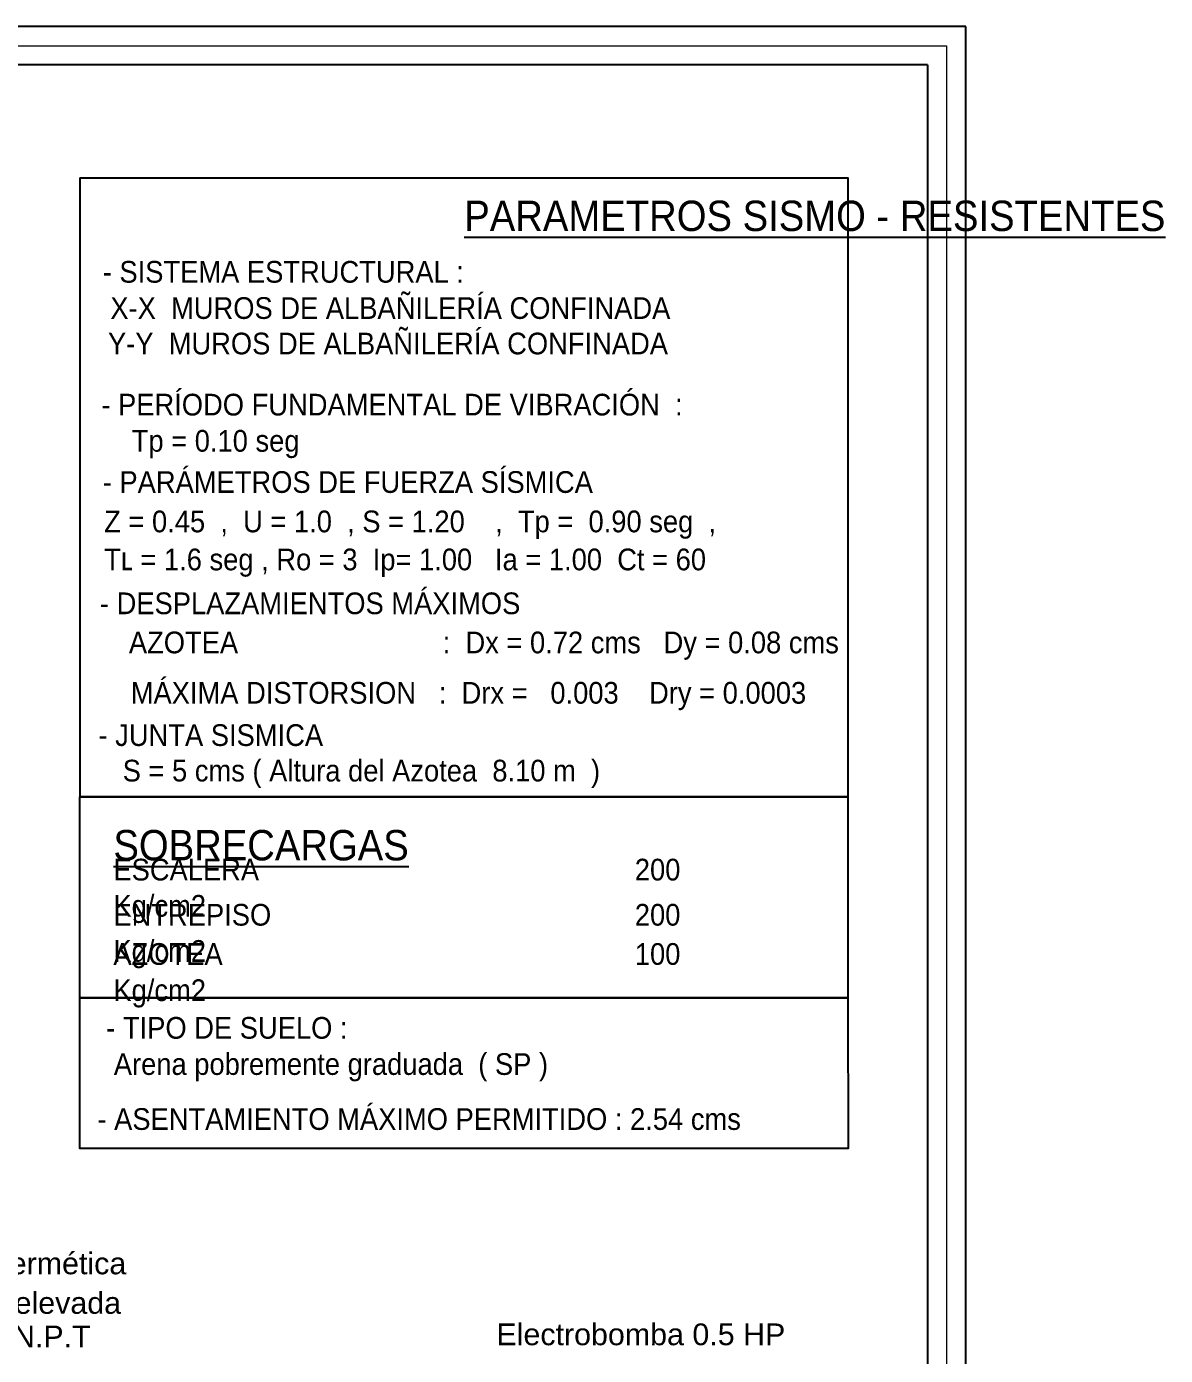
# Model space of a CAD drawing. Header units: millimetres. Extents: x 10559 to 10691, y -16579 to -16550.
# Drawn here: x 10679.15 to 10691.46, y -16564.72 to -16550.35 of the extents above; entities that cross this region are included whole.
import ezdxf

# ---------------------------------------------------------------- set-up
doc = ezdxf.new("R2010")
doc.units = ezdxf.units.MM
doc.layers.add('P6', color=255, linetype='Continuous', lineweight=20)
doc.styles.add('ambientes', font='arial.ttf', dxfattribs={"width": 0.9, "height": 0.16})
doc.styles.get("Standard").update_dxf_attribs({"font": 'arial.ttf'})

# ---------------------------------------------------------------- blocks, each defined once
blk = doc.blocks.new('HTRHTRHTR')
for p, q in [((4244.53, 437.54), (3391.88, 437.54)), ((4244.53, -165.78), (4244.53, 437.54)), ((4235.83, 428.85), (3400.57, 428.85)), ((4235.83, 428.85), (4235.83, -157.09))]:
    blk.add_line(p, q)
at = {"layer": 'P6', "color": 7}
for p, q in [((3396.22, 433.19), (4240.18, 433.19)), ((4240.18, 433.19), (4240.18, -161.44))]:
    blk.add_line(p, q, dxfattribs=at)

msp = doc.modelspace()

# ---------------------------------------------------------------- linework, layer by layer
msp.add_line((10679.72352, -16551.98758), (10679.72352, -16558.67947))
msp.add_lwpolyline([(10679.72352, -16551.98758), (10688.02576, -16551.98758), (10688.02576, -16558.67947), (10679.72352, -16558.67947)])
for points in [[(10679.72352, -16558.67947), (10688.02576, -16558.67947), (10688.02768, -16560.85327), (10679.72352, -16560.85327)], [(10679.72352, -16560.85327), (10688.02768, -16560.85327), (10688.03087, -16562.48587), (10679.72352, -16562.48587)]]:
    msp.add_lwpolyline(points, close=True)

# ---------------------------------------------------------------- block references
at = {"color": 251, "lineweight": 60, "xscale": 0.04776345228451045, "yscale": 0.04776345228451045, "zscale": 0.04776345228451045}
msp.add_blockref('HTRHTRHTR', (10486.56822, -16571.25012), dxfattribs=at)

# ---------------------------------------------------------------- texts
for s, p in [('Tapa sanitaria hermética', (10676.61013, -16563.84437)), ('removible sobreelevada', (10676.68172, -16564.27169)), ('Electrobomba 0.5 HP', (10684.22765, -16564.61148)), ('con respecto al N.P.T', (10676.68172, -16564.63462))]:
    msp.add_text(s, height=0.2351934).set_placement(p)
at = {"attachment_point": 4, "style": 'ambientes'}
for s, insert, char_height in [('\\pxqc;{\\LPARAMETROS SISMO - RESISTENTES}', (10683.87991, -16552.40062), 0.328821), (' - SISTEMA ESTRUCTURAL :   \\P  X-X  MUROS DE ALBAÑILERÍA CONFINADA ', (10679.88958, -16553.20143), 0.2348722), ('  Y-Y  MUROS DE ALBAÑILERÍA CONFINADA ', (10679.86423, -16553.78078), 0.2348722), (' - PERÍODO FUNDAMENTAL DE VIBRACIÓN  : \\P     Tp = 0.10 seg', (10679.87478, -16554.67116), 0.2348722), (' - PARÁMETROS DE FUERZA SÍSMICA', (10679.88958, -16555.27862), 0.2348722), (' - DESPLAZAMIENTOS MÁXIMOS', (10679.85914, -16556.59024), 0.2348722), ('AZOTEA^I^I       :  Dx = 0.72 cms   Dy = 0.08 cms  ', (10680.25413, -16557.04726), 0.2348722), (' - JUNTA SISMICA', (10679.84387, -16558.01546), 0.2348722), (' S = 5 cms ( Altura del Azotea  8.10 m  )    ', (10680.10505, -16558.43321), 0.2348722), ('{\\LSOBRECARGAS}', (10680.08677, -16559.20674), 0.328821), ('ESCALERA                               ^I^I200 Kg/cm2', (10680.08677, -16559.69964), 0.2348722), ('ENTREPISO         ^I^I^I^I200 Kg/cm2', (10680.08677, -16560.18795), 0.2348722), ('AZOTEA                                 ^I^I100 Kg/cm2', (10680.08677, -16560.61208), 0.2348722), (' - TIPO DE SUELO : \\P  Arena pobremente graduada  ( SP )\\P ', (10679.92729, -16561.60642), 0.2348722), (' - ASENTAMIENTO MÁXIMO PERMITIDO : 2.54 cms', (10679.83213, -16562.16723), 0.2348722)]:
    msp.add_mtext(s, dxfattribs=dict(at, insert=insert, char_height=char_height))
at = {"char_height": 0.2348722, "attachment_point": 4, "style": 'ambientes'}
for s, insert, width in [(' Z = 0.45  ,  U = 1.0  , S = 1.20    ,  Tp =  0.90 seg  ,  \\P T{\\H1.0833x;ʟ} = 1.6 seg , Ro = 3  Ip= 1.00   Ia = 1.00  Ct = 60      ', (10679.90529, -16555.9441), 8.5439093), ('MÁXIMA DISTORSION   :  Drx =   0.003    Dry = 0.0003   ', (10680.27431, -16557.59185), 7.3909749)]:
    msp.add_mtext(s, dxfattribs=dict(at, insert=insert, width=width))

doc.saveas('drawing.dxf')
